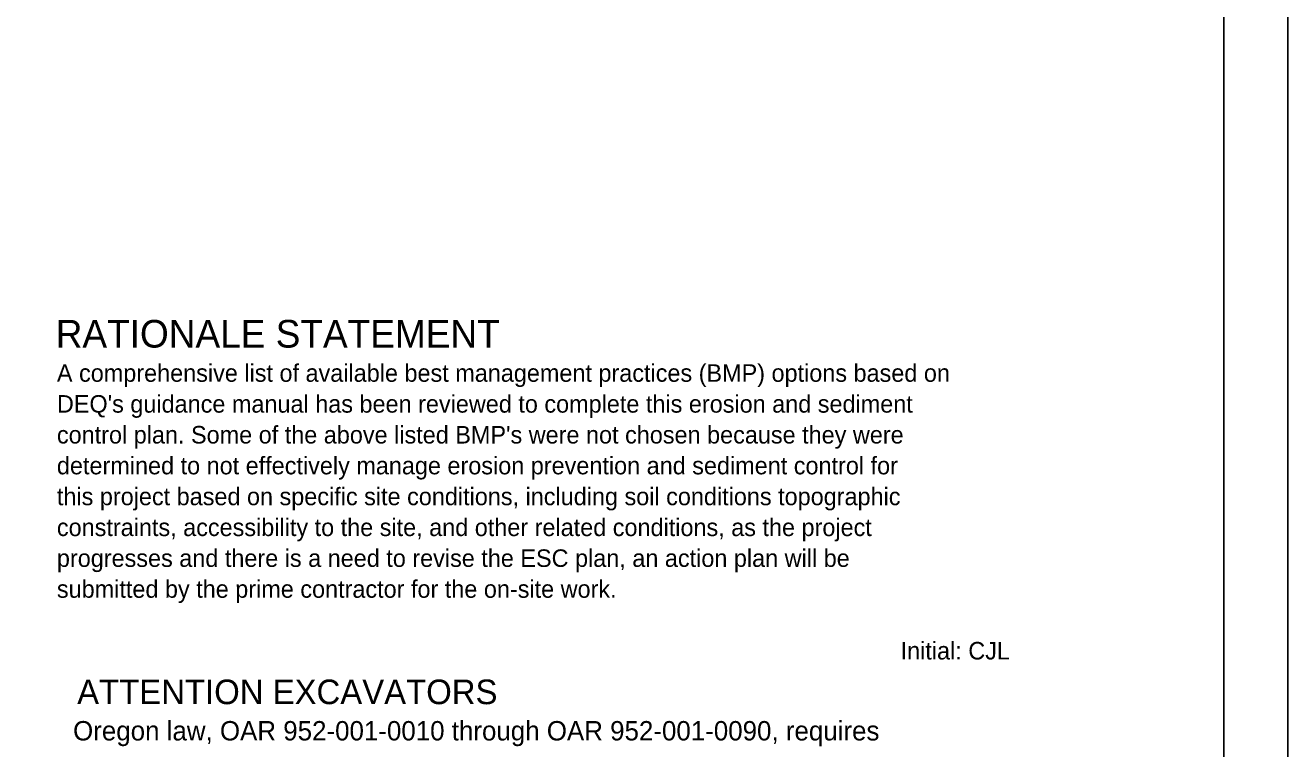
# Model space of a CAD drawing. Extents: x 0 to 1.42, y 0 to 0.92.
# Drawn here: x 1.006 to 1.4167, y 0.2243 to 0.4596 of the extents above; entities that cross this region are included whole.
import ezdxf

# ---------------------------------------------------------------- set-up
doc = ezdxf.new("R2010")
doc.units = 0
for name, color, linetype in [('#plot_shape', 7, 'Continuous'), ('P_EC_DESIGN_GeneralTx', 7, 'Continuous'), ('P_LDSC_DESIGN_GeneralTx', 7, 'Continuous'), ('P_ODOT_PLAN_Border', 7, 'Continuous')]:
    doc.layers.add(name, color=color, linetype=linetype)

msp = doc.modelspace()

# ---------------------------------------------------------------- linework, layer by layer
at = {"layer": '#plot_shape'}
msp.add_lwpolyline([(0, 0), (1.41667, 0), (1.41667, 0.91667), (0, 0.91667)], close=True, dxfattribs=at)
at = {"layer": 'P_ODOT_PLAN_Border'}
msp.add_lwpolyline([(0.0625, 0.04167), (1.39583, 0.04167), (1.39583, 0.875), (0.0625, 0.875)], close=True, dxfattribs=at)

# ---------------------------------------------------------------- texts
at = {"layer": 'P_EC_DESIGN_GeneralTx'}
for s, p in [('A comprehensive list of available best management practices (BMP) options based on', (1.01634, 0.34367)), ("DEQ's guidance manual has been reviewed to complete this erosion and sediment", (1.01634, 0.33363)), ("control plan. Some of the above listed BMP's were not chosen because they were", (1.01634, 0.32359)), ('determined to not effectively manage erosion prevention and sediment control for', (1.01634, 0.31356)), ('this project based on specific site conditions, including soil conditions topographic', (1.01634, 0.30352)), ('constraints, accessibility to the site, and other related conditions, as the project', (1.01634, 0.29348)), ('progresses and there is a need to revise the ESC plan, an action plan will be', (1.01634, 0.28345)), ('submitted by the prime contractor for the on-site work.', (1.01634, 0.27341)), ('                      Initial: CJL', (1.24419, 0.25334))]:
    msp.add_text(s, height=0.0056962, dxfattribs=at).set_placement(p)
at = {"layer": 'P_LDSC_DESIGN_GeneralTx'}
for s, height, p in [('RATIONALE STATEMENT', 0.009, (1.01594, 0.35479)), ('ATTENTION EXCAVATORS', 0.008, (1.02292, 0.2388)), ('Oregon law, OAR 952-001-0010 through OAR 952-001-0090, requires ', 0.0063, (1.0216, 0.227))]:
    msp.add_text(s, height=height, dxfattribs=at).set_placement(p)

doc.saveas('drawing.dxf')
